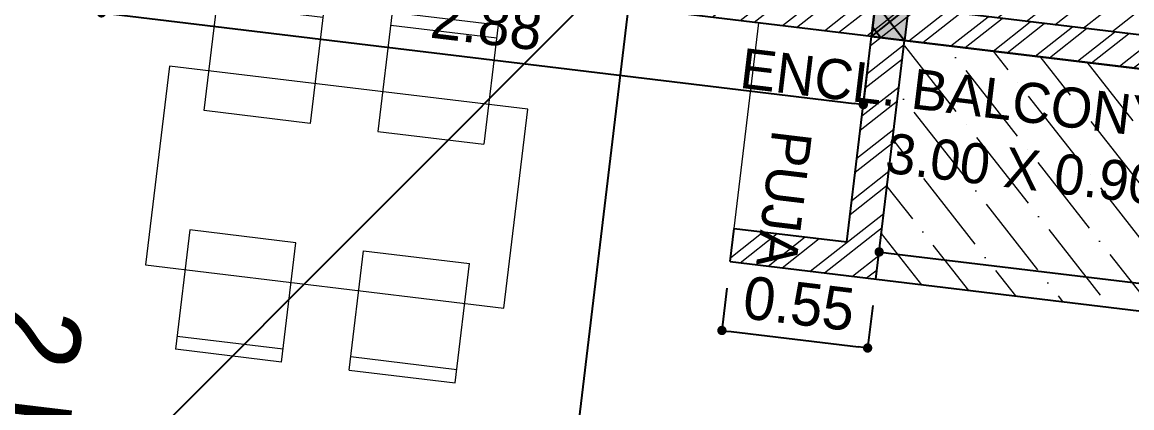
# Model space of a CAD drawing. Header units: metres. Extents: x 494 to 1845, y -666 to 1061.
# Drawn here: x 1753.7231 to 1753.8754, y 285.2574 to 285.3103 of the extents above; entities that cross this region are included whole.
import ezdxf
from ezdxf.enums import TextEntityAlignment as Align

# ---------------------------------------------------------------- set-up
doc = ezdxf.new("R2010")
doc.units = ezdxf.units.M
doc.header["$MEASUREMENT"] = 0
doc.linetypes.add('1', pattern=[0])
doc.layers.get('Defpoints').update_dxf_attribs({"color": 12})
for name, color, linetype in [('A-AREA', 1, 'Continuous'), ('COLUMN', 1, 'Continuous'), ('VDA-TEXT', 250, '1')]:
    doc.layers.add(name, color=color, linetype=linetype)
for name, color, linetype, lineweight in [('A-Furniture', 8, 'Continuous', 13), ('A-Wall Hatch', 8, 'Continuous', 9), ('DIMENSION', 8, 'Continuous', 5), ('VDA-FURNITURE', 8, 'Continuous', 13), ('VDA-HATCH', 8, 'Continuous', 9), ('VDA-WALL', 250, 'Continuous', 25)]:
    doc.layers.add(name, color=color, linetype=linetype, lineweight=lineweight)
doc.styles.add('arial', font='arial.ttf', dxfattribs={"height": 0.3})
doc.styles.add('RS', font='GOTHIC.TTF')
doc.styles.get("Standard").update_dxf_attribs({"font": 'arial.ttf'})
doc.dimstyles.new('SMALL-1', dxfattribs={"dimtxt": 0.16, "dimasz": 0.035, "dimexe": 0, "dimexo": 0.1, "dimgap": 0.05, "dimtad": 1, "dimzin": 0, "dimdsep": 46, "dimtxsty": 'RS', "dimblk": 'DOT', "dimcen": 2.5, "dimclrd": 256, "dimclre": 256, "dimclrt": 5, "dimadec": 0, "dimazin": 0, "dimtfac": 1, "dimtdec": 3, "dimtofl": 0, "dimtmove": 0, "dimatfit": 3, "dimfxl": 0, "dimtolj": 1, "dimtzin": 0, "dimarcsym": 0})
pattern_1 = [(45, (1152.758408798573, 282.9493043231583), (-0.1104854345604985, 0.1104854345604985), [])]

# ---------------------------------------------------------------- blocks, each defined once
blk = doc.blocks.new('6555kkm')
at = {"lineweight": 30}
h = blk.add_hatch(color=5, dxfattribs=at)
h.dxf.hatch_style = 1
h.paths.add_polyline_path([(1152.883408798573, 282.9493043231583), (1152.758408798573, 282.9493043231583), (1152.758408798573, 283.0743043231584), (1152.883408798573, 283.0743043231584)])
h = blk.add_hatch()
h.set_pattern_fill('ANSI31', color=5, scale=1.250000000001137)
h.set_pattern_definition(pattern_1)
h.paths.add_polyline_path([(1152.758408798573, 283.0743043231584), (1152.883408798573, 283.0743043231584), (1152.883408798573, 282.9493043231583), (1152.758408798573, 282.9493043231583)])
h = blk.add_hatch()
h.set_pattern_fill('ANSI31', color=5, scale=1.250000000001137)
h.set_pattern_definition(pattern_1)
h.paths.add_polyline_path([(1152.758408798573, 283.0743043231584), (1152.883408798573, 283.0743043231584), (1152.883408798573, 282.9493043231583), (1152.758408798573, 282.9493043231583)])
at = {"layer": 'COLUMN', "color": 5, "lineweight": 25}
for p, q in [((1152.758408798573, 282.9493043231583), (1152.883408798573, 283.0743043231584)), ((1152.883408798573, 282.9493043231583), (1152.758408798573, 283.0743043231584))]:
    blk.add_line(p, q, dxfattribs=at)
blk.add_lwpolyline([(1152.758408798573, 283.0743043231584), (1152.883408798573, 283.0743043231584), (1152.883408798573, 282.9493043231583), (1152.758408798573, 282.9493043231583)], close=True, dxfattribs=at)
blk = doc.blocks.new('zw$417C')
at = {"layer": 'COLUMN', "color": 8, "lineweight": 30}
blk.add_blockref('6555kkm', (-1107.771030042976, -275.5117372282455), dxfattribs=at)
blk = doc.blocks.new('zw$DD4')
at = {"layer": 'A-Furniture', "extrusion": (1.204778837184228e-06, -1.515233374796364e-06, 0.9999999999981264)}
for p, q in [((0.300014647655189, 1.352509115007706), (0.2999982098117471, 9.115203283727169e-06)), ((1.050014647655189, 1.352499999920838), (0.300014647655189, 1.352509115007706)), ((1.049998209811747, 0), (1.050014647655189, 1.352499999920838)), ((7.973052561283112e-06, 0.8033122207270935), (1.283455640077591e-05, 1.203312220750377)), ((0.4500128347426653, 1.203306751791388), (1.283455640077591e-05, 1.203312220750377)), ((0.05001283437013626, 1.203311613062397), (0.05000797286629677, 0.8033116131555289)), ((0.4500079732388258, 0.8033067517681047), (0.4500128347426653, 1.203306751791388)), ((0.9000079724937677, 0.8033012826927006), (0.9000128349289298, 1.203301282599568)), ((0.9000128349289298, 1.203301282599568), (1.350012834183872, 1.203295813407749)), ((1.300012834370136, 1.203296421095729), (1.300007972866297, 0.8032964210724458)), ((1.350007972680032, 0.8032958133844659), (1.350012834183872, 1.203295813407749)), ((7.973052561283112e-06, 0.8033122207270935), (0.4500079732388258, 0.8033067517681047)), ((1.350007972680032, 0.8032958132680506), (0.9000079724937677, 0.8033012826927006)), ((4.861503839492798e-06, 0.5473109191516414), (0, 0.1473109192447737)), ((4.861503839492798e-06, 0.5473109192680568), (0.450004861690104, 0.547305449959822)), ((0.04999999981373549, 0.1473103115567937), (0.05000486224889755, 0.5473103114636615)), ((0.450004861690104, 0.547305449959822), (0.4500000001862645, 0.1473054499365389)), ((0.9000048618763685, 0.5472999807680026), (0.900000000372529, 0.1472999808611348)), ((1.35000486113131, 0.5472945119254291), (0.9000048618763685, 0.5472999807680026)), ((1.299999999813735, 0.147295119590126), (1.300004861317575, 0.5472951194969937)), ((1.35000486113131, 0.5472945118090138), (1.350000000558794, 0.147294511902146)), ((0, 0.1473109192447737), (0.4500000001862645, 0.1473054499365389)), ((1.350000000558794, 0.147294511902146), (0.900000000372529, 0.1472999808611348)), ((0.2999982098117471, 9.115203283727169e-06), (1.049998209811747, 0))]:
    blk.add_line(p, q, dxfattribs=at)
blk = doc.blocks.new('_Dot')
at = {"color": 0, "linetype": 'ByBlock', "lineweight": -2}
blk.add_line((-0.5, 0), (-1, 0), dxfattribs=at)
at = {"color": 0, "linetype": 'ByBlock', "const_width": 0.5}
blk.add_lwpolyline([(-0.25, 0, 1), (0.25, 0, 1)], format="xyb", close=True, dxfattribs=at)
blk = doc.blocks.new('*D417')
at = {"layer": 'Defpoints', "color": 0, "transparency": 16777216}
for p in [(4.212751843510205, 1.544171315403275), (4.31503673610132, 1.544171315403275), (4.31503673610132, -1.455828684596781)]:
    blk.add_point(p, dxfattribs=at)
at = {"layer": 'DIMENSION', "lineweight": -2, "transparency": 16777216}
for p, q in [((4.21503673610132, 1.544171315403275), (4.212751843510205, 1.544171315403275)), ((4.212751843510205, -1.420828684596781), (4.212751843510205, 1.509171315403276)), ((4.21503673610132, -1.455828684596781), (4.212751843510205, -1.455828684596781))]:
    blk.add_line(p, q, dxfattribs=at)
at = {"layer": 'DIMENSION', "lineweight": -2, "transparency": 16777216, "xscale": 0.035, "yscale": 0.035, "zscale": 0.035}
for p, rotation in [((4.212751843510205, 1.544171315403275), 90), ((4.212751843510205, -1.455828684596781), 270)]:
    blk.add_blockref('_Dot', p, dxfattribs=dict(at, rotation=rotation))
at = {"layer": 'DIMENSION', "color": 5, "transparency": 16777216, "insert": (4.078727370362686, 0.04417131540324704), "char_height": 0.16, "attachment_point": 5, "rotation": 90, "style": 'RS'}
blk.add_mtext('\\A1;3.00', dxfattribs=at)
blk = doc.blocks.new('*D433')
at = {"layer": 'Defpoints', "color": 0, "transparency": 16777216}
for p in [(3.415036736101229, -1.580828684596781), (8.240036736101274, -1.580828684596781), (8.240036736101274, -2.498410855820623)]:
    blk.add_point(p, dxfattribs=at)
at = {"layer": 'DIMENSION', "lineweight": -2, "transparency": 16777216}
for p, q in [((3.415036736101229, -2.198410855820623), (3.415036736101229, -2.498410855820623)), ((8.240036736101274, -2.198410855820623), (8.240036736101274, -2.498410855820623)), ((3.450036736101229, -2.498410855820623), (8.205036736101274, -2.498410855820623))]:
    blk.add_line(p, q, dxfattribs=at)
at = {"layer": 'DIMENSION', "lineweight": -2, "transparency": 16777216, "xscale": 0.035, "yscale": 0.035, "zscale": 0.035, "rotation": 180}
blk.add_blockref('_Dot', (3.415036736101229, -2.498410855820623), dxfattribs=at)
at = {"layer": 'DIMENSION', "lineweight": -2, "transparency": 16777216, "xscale": 0.035, "yscale": 0.035, "zscale": 0.035}
blk.add_blockref('_Dot', (8.240036736101274, -2.498410855820623), dxfattribs=at)
at = {"layer": 'DIMENSION', "color": 5, "transparency": 16777216, "insert": (5.827536736101138, -2.364386382673104), "char_height": 0.16, "attachment_point": 5, "style": 'RS'}
blk.add_mtext('\\A1;4.83', dxfattribs=at)
blk = doc.blocks.new('*D434')
at = {"layer": 'Defpoints', "color": 0, "transparency": 16777216}
for p in [(4.31503673610132, -1.455828684596781), (4.574922892921904, -1.455828684596781), (4.31503673610132, -2.005828684596793)]:
    blk.add_point(p, dxfattribs=at)
at = {"layer": 'DIMENSION', "lineweight": -2, "transparency": 16777216}
for p, q in [((4.415036736101319, -1.455828684596781), (4.574922892921904, -1.455828684596781)), ((4.574922892921904, -1.970828684596793), (4.574922892921904, -1.490828684596781)), ((4.415036736101319, -2.005828684596793), (4.574922892921904, -2.005828684596793))]:
    blk.add_line(p, q, dxfattribs=at)
at = {"layer": 'DIMENSION', "lineweight": -2, "transparency": 16777216, "xscale": 0.035, "yscale": 0.035, "zscale": 0.035}
for p, rotation in [((4.574922892921904, -1.455828684596781), 90), ((4.574922892921904, -2.005828684596793), 270)]:
    blk.add_blockref('_Dot', p, dxfattribs=dict(at, rotation=rotation))
at = {"layer": 'DIMENSION', "color": 5, "transparency": 16777216, "insert": (4.440898419774386, -1.730828684596759), "char_height": 0.16, "attachment_point": 5, "rotation": 90, "style": 'RS'}
blk.add_mtext('\\A1;0.55', dxfattribs=at)
blk = doc.blocks.new('*D436')
at = {"layer": 'Defpoints', "color": 0, "transparency": 16777216}
for p in [(3.415036736101229, -1.580828684596781), (3.672161798546767, -1.580828684596781), (3.415036736101229, -4.455828684596781)]:
    blk.add_point(p, dxfattribs=at)
at = {"layer": 'DIMENSION', "lineweight": -2, "transparency": 16777216}
for p, q in [((3.515036736101229, -1.580828684596781), (3.672161798546767, -1.580828684596781)), ((3.672161798546767, -4.420828684596781), (3.672161798546767, -1.615828684596781)), ((3.515036736101229, -4.455828684596781), (3.672161798546767, -4.455828684596781))]:
    blk.add_line(p, q, dxfattribs=at)
at = {"layer": 'DIMENSION', "lineweight": -2, "transparency": 16777216, "xscale": 0.035, "yscale": 0.035, "zscale": 0.035}
for p, rotation in [((3.672161798546767, -1.580828684596781), 90), ((3.672161798546767, -4.455828684596781), 270)]:
    blk.add_blockref('_Dot', p, dxfattribs=dict(at, rotation=rotation))
at = {"layer": 'DIMENSION', "color": 5, "transparency": 16777216, "insert": (3.538137325399249, -3.018328684596781), "char_height": 0.16, "attachment_point": 5, "rotation": 90, "style": 'RS'}
blk.add_mtext('\\A1;2.88', dxfattribs=at)
blk = doc.blocks.new('*D441')
at = {"layer": 'Defpoints', "color": 0, "transparency": 16777216}
for p in [(3.290036736101229, -0.5558286845968041), (3.201040405472213, -1.455828684596781), (3.290036736101229, -1.455828684596781)]:
    blk.add_point(p, dxfattribs=at)
at = {"layer": 'DIMENSION', "lineweight": -2, "transparency": 16777216}
for p, q in [((3.201040405472213, -0.5558286845968041), (3.201040405472213, -0.5558286845968041)), ((3.201040405472213, -0.5908286845968042), (3.201040405472213, -1.420828684596781)), ((3.201040405472213, -1.455828684596781), (3.201040405472213, -1.455828684596781))]:
    blk.add_line(p, q, dxfattribs=at)
at = {"layer": 'DIMENSION', "lineweight": -2, "transparency": 16777216, "xscale": 0.035, "yscale": 0.035, "zscale": 0.035}
for p, rotation in [((3.201040405472213, -0.5558286845968041), 90), ((3.201040405472213, -1.455828684596781), 270)]:
    blk.add_blockref('_Dot', p, dxfattribs=dict(at, rotation=rotation))
at = {"layer": 'DIMENSION', "color": 5, "transparency": 16777216, "insert": (3.062719535315857, -0.8336171263748042), "char_height": 0.16, "attachment_point": 5, "rotation": 90, "style": 'RS'}
blk.add_mtext('\\A1;EQ.', dxfattribs=at)
blk = doc.blocks.new('AFDADSFADSF')
at = {"layer": 'A-Wall Hatch', "ltscale": 0.1}
h = blk.add_hatch(dxfattribs=at)
h.set_pattern_fill('ANSI32', color=256, scale=0.3, angle=270)
h.set_pattern_definition([(315, (5.06503673610132, -8.955828684596781), (0.07954951288348662, 0.07954951288348659), []), (315, (5.06503673610132, -9.008861693096776), (0.07954951288348662, 0.07954951288348659), [])])
h.paths.add_polyline_path([(3.290036736101229, 0.6441713154032414), (3.415036736101229, 0.6441713154032414), (3.415036736101229, 1.544171315403275), (6.765036736101365, 1.544171315403275), (6.765036736101365, -1.880828684596736), (5.515036736101365, -1.880828684596736), (5.515036736101365, -2.005828684596736), (7.240036736101274, -2.005828684596736), (7.240036736101274, -1.880828684596736), (6.890036736101365, -1.880828684596736), (6.890036736101365, -0.5308286845967132), (7.240036736101274, -0.5308286845967132), (7.240036736101274, -0.4058286845967132), (6.890036736101365, -0.4058286845967132), (6.890036736101365, 1.669171315403275), (3.290036736101229, 1.669171315403275)])
h.paths.add_polyline_path([(-1.30996326389868, -6.805828684596747), (-1.18496326389868, -6.805828684596747), (-1.184963263898683, 0.9441713154031959), (0.1650367361012286, 0.9441713154031959), (0.1650367361012286, -0.005828684596792755), (0.2900367361012286, -0.005828684596792755), (0.2900367361012286, 1.069171315403196), (-1.30996326389868, 1.069171315403196)])
h.paths.add_polyline_path([(-0.4349632638986805, -1.580828684596781), (1.81503673610132, -1.580828684596781), (1.81503673610132, -4.455828684596781), (1.94003673610132, -4.455828684596781), (1.94003673610132, -1.580828684596781), (2.31503673610132, -1.580828684596781), (2.31503673610132, -1.455828684596781), (0.2900367361012286, -1.455828684596781), (0.2900367361012286, -0.6058286845968155), (0.1650367361012286, -0.6058286845968155), (0.1650367361012286, -1.455828684596781), (-0.4349632638986805, -1.455828684596781)])
h.paths.add_polyline_path([(2.84003673610141, -5.480828684596759), (4.94003673610132, -5.480828684596759), (4.94003673610132, -8.955828684596781), (5.06503673610132, -8.955828684596781), (5.06503673610132, -5.355828684596759), (2.84003673610141, -5.355828684596759)])
h.paths.add_polyline_path([(7.365036736101274, -5.480828684596759), (7.365036736101274, -7.40582868459677), (7.490036736101274, -7.40582868459677), (7.490036736101274, -5.480828684596759), (8.365036736101274, -5.480828684596759), (8.365036736101274, -0.4058286845967132), (8.240036736101274, -0.4058286845967132), (8.240036736101274, -5.355828684596759), (7.365036736101274, -5.355828684596759)])
h.paths.add_polyline_path([(2.915036736101229, -1.580689237993226), (2.915036736101229, -1.455828684596781), (3.290036736101229, -1.455828684596781), (3.290036736101229, -0.5558286845968041), (3.415036736101229, -0.5558286845968041), (3.415036736101229, -1.455828684596781), (4.31503673610132, -1.455828684596781), (4.31503673610132, -2.005828684596793), (4.19003673610132, -2.005828684596793), (4.19003673610132, -1.580828684596781), (3.415036736101229, -1.580828684596781), (3.415036736101229, -4.455828684596781), (3.290036736101229, -4.455828684596781), (3.290036736101229, -3.65582868459677), (2.69003673610132, -3.65582868459677), (2.69003673610132, -3.53082868459677), (3.290036736101229, -3.53082868459677), (3.290036736101229, -1.580828684596781), (2.920939464753019, -1.580828684596781), (2.920939464753019, -1.580689237993226)])
h.paths.add_polyline_path([(1.215036736101319, -5.480828684596759), (1.81503673610132, -5.480828684596759), (1.81503673610132, -8.955828684596781), (1.94003673610132, -8.955828684596781), (1.94003673610132, -5.355828684596759), (1.215036736101319, -5.355828684596759)])
h.paths.add_polyline_path([(-1.18496326389868, -5.480828684596759), (-1.18496326389868, -5.355828684596759), (-0.5849632638986805, -5.355828684596759), (-0.5849632638986805, -5.480828684596759)])
h.paths.add_polyline_path([(6.865036736101274, -5.480828684596759), (6.865036736101274, -5.355828684596759), (7.365036736101274, -5.355828684596759), (7.365036736101274, -5.480828684596759)])
at = {"layer": 'VDA-HATCH'}
h = blk.add_hatch(dxfattribs=at)
h.set_pattern_fill('ANSI36', color=43)
h.set_pattern_definition([(45, (-42512.66197753247, 14913.07376879092), (0.06629126073623882, 0.2430679560328759), [0.3125, -0.0625, 0, -0.0625])])
h.paths.add_polyline_path([(5.06503673610132, -7.28082868459677), (7.365036736101274, -7.28082868459677), (7.365036736101274, -5.480828684596759), (5.06503673610132, -5.480828684596759)])
h.paths.add_polyline_path([(-1.18496326389868, -6.680828684596747), (1.81503673610132, -6.680828684596747), (1.81503673610132, -5.480828684596759), (-1.18496326389868, -5.480828684596759)])
h.paths.add_polyline_path([(4.31503673610132, -1.455828684596781), (3.415036736101229, -1.455828684596781), (3.415036736101229, 1.544171315403275), (4.31503673610132, 1.544171315403275)])
at = {"layer": 'A-AREA'}
blk.add_lwpolyline([(-1.18496326389868, 0.9441713154031959), (0.1650367361012286, 0.9441713154031959), (0.1650362508371472, -1.580842047889746), (3.415036736101229, -1.580842047889746), (3.415036736101229, 1.544171315403275), (6.765036736101365, 1.544171315403275), (6.765036736101365, -0.5308286845967132), (7.240036736101274, -0.5308286845967132), (7.240036736101274, -0.4058286845967132), (8.240036736101274, -0.4058286845967132), (8.240036736101274, -5.355828684596759), (7.365036736101274, -5.355828684596759), (7.365036736101274, -7.28082868459677), (4.94003673610132, -7.28082868459677), (4.940036743503015, -8.830957452219366), (1.94003673610132, -8.830828684596781), (1.94003673610132, -6.680828684596747), (-1.18496326389868, -6.680828684596747), (-1.18496326389868, 0.9441713154031959)], dxfattribs=at)
at = {"layer": 'VDA-FURNITURE'}
blk.add_line((4.19003673610132, -2.005828684596793), (3.415036736101229, -2.005828684596793), dxfattribs=at)
at = {"layer": 'VDA-WALL'}
for p, q in [((4.31503673610132, -2.005828684596793), (4.31503673610132, 1.544171315403275)), ((3.290036736101229, -0.5558286845968041), (3.290036736101229, -1.455828684596781)), ((3.415036736101229, -0.5558286845968041), (3.415036736101229, -1.455828684596781)), ((4.31503673610132, -1.455828684596781), (3.415036736101229, -1.455828684596781)), ((3.415036736101229, -1.580828684596781), (3.415036736101229, -4.455828684596781)), ((4.19003673610132, -1.580828684596781), (3.415036736101229, -1.580828684596781)), ((4.19003673610132, -2.005828684596793), (4.19003673610132, -1.580828684596781)), ((4.31503673610132, -2.005828684596793), (4.19003673610132, -2.005828684596793))]:
    blk.add_line(p, q, dxfattribs=at)
at = {"layer": 'VDA-FURNITURE', "rotation": 180.0000002734221}
blk.add_blockref('zw$DD4', (4.889338885981033, -2.826900274489162), dxfattribs=at)
at = {"layer": 'VDA-TEXT', "insert": (3.515040715115674, -0.4473521319318365), "char_height": 0.15, "width": 1.314504061156185e-11, "attachment_point": 3, "rotation": 89.99999999998053, "style": 'arial'}
blk.add_mtext('\\pi0.79354;{\\fCentury Gothic|b0|i0|c0|p34;ENCL. BALCONY   }\\P\\pi1.09706;{\\fCentury Gothic|b0|i0|c0|p34;3.00 X 0.90}', dxfattribs=at)
at = {"layer": 'VDA-TEXT', "insert": (3.802541481583148, -1.910263348604303), "char_height": 0.15, "width": 1.314504061156185e-11, "attachment_point": 7, "style": 'arial'}
blk.add_mtext('{\\fCentury Gothic|b0|i0|c0|p34;PUJA}', dxfattribs=at)
at = {"layer": 'VDA-TEXT', "color": 1, "insert": (6.579282242295449, -4.387549939136932, 6.238306527275542e-08), "char_height": 0.154743372, "width": 3.915187934693313, "attachment_point": 3}
blk.add_mtext('\\pt10;{\\fCentury Gothic|b0|i0|c0|p34;\\H1.93869x;\\C5;2 BHK - A}\\P\\pt9,10;{\\fCentury Gothic|b0|i0|c0|p34;\\H1.00000x;CARPET:-  70.58 SQ.M/ 759.72 SQ.FT}\\P\\pt10;{\\fCentury Gothic|b0|i0|c0|p34;\\H1.00000x;SALEABLE :- 1048.41 SQ.FT }', dxfattribs=at)
at = {"layer": 'DIMENSION'}
for base, p1, p2, picture, middle in [((4.212751843510205, 1.544171315403275), (4.31503673610132, -1.455828684596781), (4.31503673610132, 1.544171315403275), '*D417', (4.078727370362686, 0.04417131540324704)), ((3.672161798546767, -1.580828684596781), (3.415036736101229, -4.455828684596781), (3.415036736101229, -1.580828684596781), '*D436', (3.538137325399249, -3.018328684596781))]:
    dim = blk.add_linear_dim(base=base, p1=p1, p2=p2, angle=90, dimstyle='SMALL-1', dxfattribs=at)
    dim.commit()
    dim.dimension.update_dxf_attribs({"geometry": picture, "text_midpoint": middle})
dim = blk.add_linear_dim(base=(3.201040405472213, -1.455828684596781), p1=(3.290036736101229, -0.5558286845968041), p2=(3.290036736101229, -1.455828684596781), angle=90, text='EQ.', dimstyle='SMALL-1', dxfattribs=at)
dim.commit()
dim.dimension.update_dxf_attribs({"geometry": '*D441', "text_midpoint": (3.201040405472213, -0.8336171263748042), "dimtype": 160})
dim = blk.add_linear_dim(base=(4.574922892921904, -1.455828684596781), p1=(4.31503673610132, -2.005828684596793), p2=(4.31503673610132, -1.455828684596781), angle=90, dimstyle='SMALL-1', dxfattribs=at)
dim.commit()
dim.dimension.update_dxf_attribs({"geometry": '*D434', "text_midpoint": (4.574922892921904, -1.730828684596759), "dimtype": 160})
dim = blk.add_linear_dim(base=(8.240036736101274, -2.498410855820623), p1=(3.415036736101229, -1.580828684596781), p2=(8.240036736101274, -1.580828684596781), dimstyle='SMALL-1', dxfattribs=at)
dim.commit()
dim.dimension.update_dxf_attribs({"geometry": '*D433', "text_midpoint": (5.827536736101138, -2.498410855820623), "dimtype": 160})
blk = doc.blocks.new('zw$2126')
at = {"layer": 'A-Wall Hatch'}
h = blk.add_hatch(dxfattribs=at)
h.set_pattern_fill('ANSI31', color=62, scale=0.6100000000000001, angle=270)
h.set_pattern_definition([(315, (-1375.319545427579, -268.338946378217), (0.05391689206547427, 0.05391689206547425), [])])
h.paths.add_polyline_path([(68.17269928329347, 11.14142199538452), (65.17268533263336, 11.14142199533404), (65.17266488275345, 10.66641059968146), (65.1726537418208, 10.66641059973193), (65.17267419176028, 10.54136871325329), (65.17267419176028, 9.398204747340174), (65.17267419176028, 8.141394948677942), (67.19766921998348, 8.141411349039288), (68.17267386158665, 8.141380047137943), (68.17267883347199, 8.916380108363342)])
h.paths.add_polyline_path([(80.8676919187285, 8.141423730401868), (78.61767929678513, 8.14142334378954), (78.61767929717212, 10.81643191974945), (80.86769191911549, 10.81643230636178)])
blk.add_blockref('AFDADSFADSF', (64.88264347273389, 9.597249748787931))
at = {"layer": 'COLUMN', "color": 6, "lineweight": 30}
blk.add_blockref('zw$417C', (23.18530099380655, 0.5788404130989875), dxfattribs=at)
at = {"layer": 'COLUMN', "style": 'arial'}
blk.add_attdef('SA2', text='', height=0.2, dxfattribs=at).set_placement((23.5857722090484, 1.822347833846607), align=Align.CENTER)
blk = doc.blocks.new('zw$2024')
at = {"layer": 'COLUMN', "color": 2, "lineweight": 30, "xscale": 0.040454025344065, "yscale": 0.040454025344065, "zscale": 0.040454025344065, "rotation": 263.1416268303429}
blk.add_blockref('zw$2126', (0.4407994604573449, 7.510580479510105), dxfattribs=at)
blk = doc.blocks.new('DAFASDFDFA')
h = blk.add_hatch()
h.set_pattern_fill('ANSI31', color=8)
h.set_pattern_definition([(45, (-5.136796944825846, 44.36925538582364), (-0.08838834764831845, 0.08838834764831845), [])])
h.paths.add_polyline_path([(-5.136796944825846, 47.76988869920024), (-3.653442929462472, 47.76988869920024), (-3.653442929462472, 44.36925538582364), (-5.136796944825846, 44.36925538582364)])
at = {"color": 3}
blk.add_blockref('zw$2024', (-4.913074283928836, 40.33837650708267), dxfattribs=at)

msp = doc.modelspace()

# ---------------------------------------------------------------- block references
at = {"layer": 'VDA-WALL', "xscale": 0.9052046613064094, "yscale": 0.9052046613064094, "zscale": 0.9052046613064094}
msp.add_blockref('DAFASDFDFA', (1757.895177180679, 244.5134115555693), dxfattribs=at)

doc.saveas('drawing.dxf')
